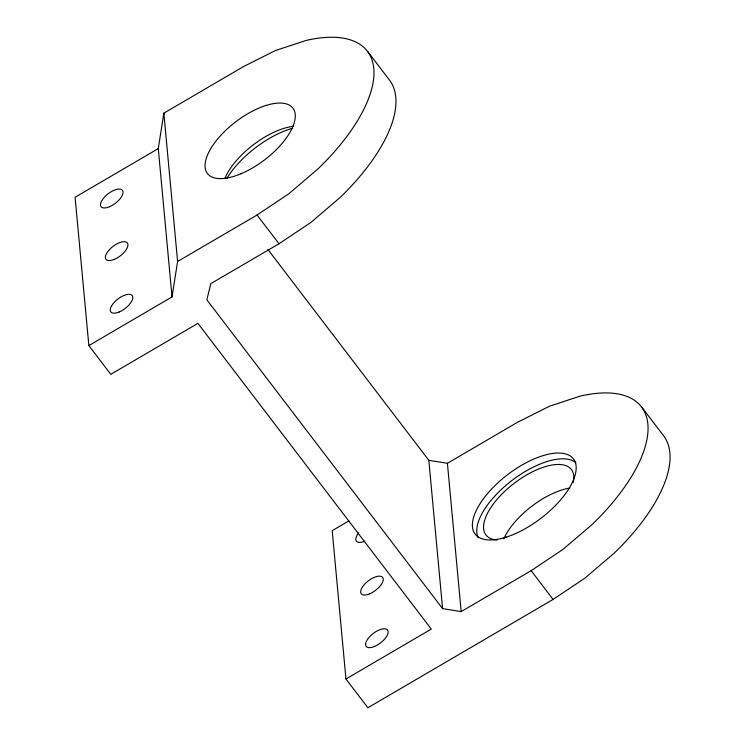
<?xml version="1.0" encoding="UTF-8"?>
<svg xmlns="http://www.w3.org/2000/svg" width="745" height="745" viewBox="0 0 745 745"><rect width="100%" height="100%" fill="white"/><g stroke="black" fill="none" stroke-linecap="round" stroke-linejoin="round"><path stroke-width="1.12" d="M172.03 296.92L158.275 148.6L163.844 113.165L243.298 66.696L275.548 50.492L306.065 40.453A147.622 65.513 -37.4 0 1 317.985 168.901L288.837 193.756L257.053 215.016L177.599 261.486L172.03 296.92L88.851 345.578L110.791 374.335L197.919 323.367L431.29 629.087L345.959 679.002L367.9 707.75L553.088 599.427L584.872 578.176L614.02 553.312A147.622 65.513 -37.4 0 0 663.916 436.179L641.966 407.431M267.911 249.501L428.822 460.298L447.41 463.288L517.384 422.359L549.633 406.155L580.159 396.117A147.622 65.513 -37.4 0 1 592.07 524.564L562.922 549.428L531.148 570.679L461.174 611.608L442.586 608.618L206.859 299.825L210.816 283.64L279.003 243.764L310.786 222.513L339.925 197.649A147.622 65.513 -37.4 0 0 389.821 80.516L367.881 51.768M158.275 148.6L75.087 197.257L88.851 345.578M348.939 520.885L332.196 530.682L345.959 679.002M531.148 570.679L553.088 599.427M257.053 215.016L279.003 243.764M447.41 463.288L461.174 611.608M428.822 460.298L442.586 608.618M163.844 113.165L177.599 261.486M478.225 537.825A61.882 27.463 -37.4 0 1 511.573 480.758A61.882 27.463 -37.4 0 1 575.894 462.692M497.315 539.995A53.817 23.887 -37.4 0 1 514.562 482.983A53.817 23.887 -37.4 0 1 573.175 482.574M503.816 538.775A53.817 23.887 -37.4 0 1 570.009 487.994M226.825 178.493A61.882 27.463 -37.4 0 1 292.487 128.298M364.78 541.215A13.457 5.969 -37.4 0 1 358.68 532.861M224.897 178.39A53.817 23.887 -37.4 0 1 293.735 126.287M374.549 646.446A13.457 5.969 -37.4 0 0 387.586 630.093A13.457 5.969 -37.4 0 0 368.44 638.102A13.457 5.969 -37.4 0 0 374.549 646.446M114.348 259.362A13.457 5.969 -37.4 0 0 127.386 243.01A13.457 5.969 -37.4 0 0 108.239 251.018A13.457 5.969 -37.4 0 0 114.348 259.362M369.66 593.83A13.457 5.969 -37.4 0 0 382.707 577.477A13.457 5.969 -37.4 0 0 363.56 585.477A13.457 5.969 -37.4 0 0 369.66 593.83M109.459 206.747A13.457 5.969 -37.4 0 0 122.506 190.394A13.457 5.969 -37.4 0 0 103.359 198.393A13.457 5.969 -37.4 0 0 109.459 206.747M119.228 311.978A13.457 5.969 -37.4 0 0 132.265 295.625A13.457 5.969 -37.4 0 0 113.119 303.634A13.457 5.969 -37.4 0 0 119.228 311.978M506.125 537.154A61.882 27.463 -37.4 0 0 575.485 462.915A61.882 27.463 -37.4 0 0 491.188 489.484A61.882 27.463 -37.4 0 0 506.125 537.154M240.924 173.79A53.817 23.887 -37.4 0 0 293.083 108.379A53.817 23.887 -37.4 0 0 216.516 140.386A53.817 23.887 -37.4 0 0 240.924 173.79"/></g></svg>
